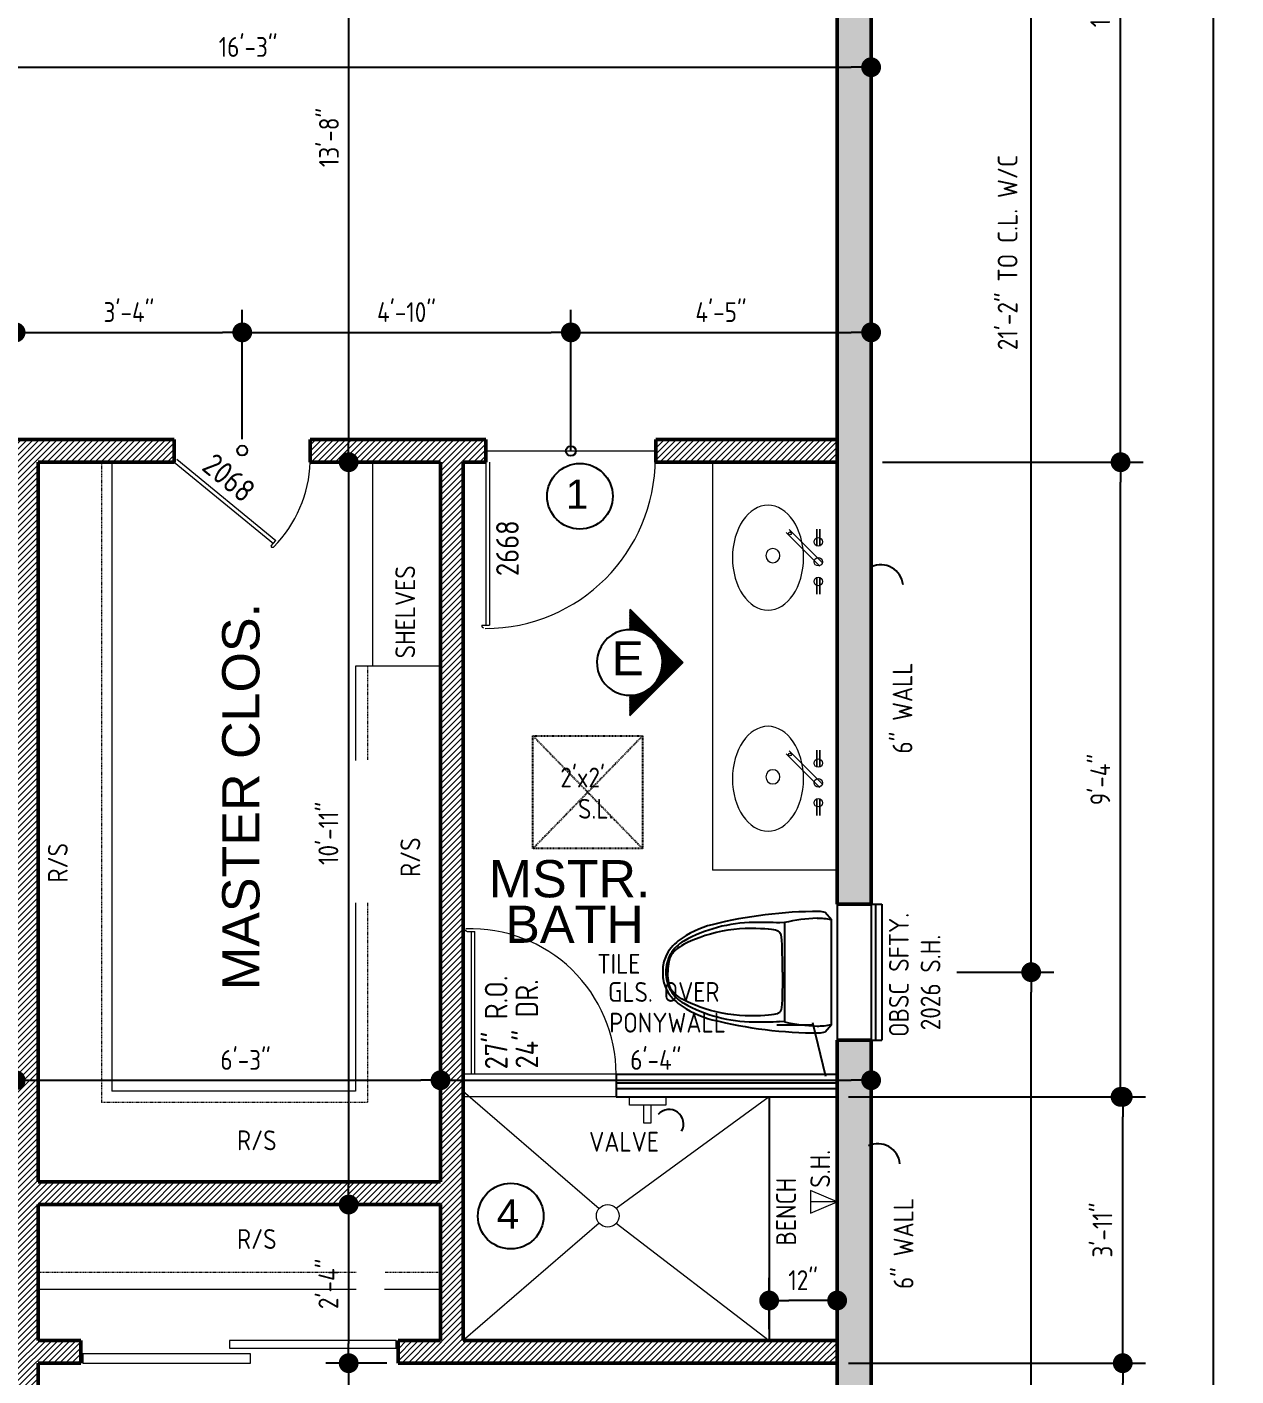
# Model space of a CAD drawing. Header units: inches. Extents: x 4 to 1638, y 6 to 1086.
# Drawn here: x 1256.6 to 1470, y 597.5 to 835.5 of the extents above; entities that cross this region are included whole.
import ezdxf

# ---------------------------------------------------------------- set-up
doc = ezdxf.new("R2010")
doc.units = ezdxf.units.IN
doc.header["$MEASUREMENT"] = 0
doc.linetypes.add('Dash 1_16_', pattern=[0.125, 0.0625, -0.0625])
doc.linetypes.add('HIDDEN2', pattern=[0.1875, 0.125, -0.0625])
for name, color, linetype, lineweight in [('CABS', 3, 'Continuous', 13), ('DIMS', 4, 'Continuous', 25), ('DOORS', 127, 'Continuous', 9), ('DOORTEXT', 253, 'Continuous', 20), ('FIXTURES', 2, 'Continuous', 15), ('HATCH', 139, 'Continuous', 0), ('L1', 251, 'Continuous', 0), ('ROOM LBLS', 253, 'Continuous', 30), ('WALLS', 7, 'Continuous', 50), ('WINDWS LBLS', 121, 'Continuous', 18)]:
    doc.layers.add(name, color=color, linetype=linetype, lineweight=lineweight)
for name, color, linetype in [('CABS-FLOORPLAN', 132, 'Continuous'), ('MISC', 3, 'Continuous'), ('TEXT', 7, 'Continuous'), ('WIN', 2, 'Continuous')]:
    doc.layers.add(name, color=color, linetype=linetype)
doc.styles.add('ARCH', font='ARCHITXT.SHX')
doc.styles.add('SWIS72', font='swissel.ttf', dxfattribs={"height": 4.5})
doc.styles.add('TEXT1', font='ARCHITXT.shx')
doc.dimstyles.new('ARCHITECTURAL', dxfattribs={"dimtxt": 3.5, "dimasz": 3.5, "dimexe": 4, "dimexo": 2, "dimgap": 1.5, "dimtad": 1, "dimdec": 1, "dimzin": 3, "dimdsep": 46, "dimlunit": 4, "dimtxsty": 'ARCH', "dimblk": 'DOT', "dimcen": 0.0625, "dimadec": 0, "dimazin": 0, "dimtfac": 1, "dimtdec": 1, "dimtix": 1, "dimtofl": 0, "dimtmove": 1, "dimatfit": 2, "dimldrblk": 'DOTSMALL', "dimfxl": 1, "dimtolj": 1, "dimtzin": 0, "dimarcsym": 0})
pattern_1 = [(45, (-49103.8698, 93453.425), (-0.530330086, 0.530330086), [])]

# ---------------------------------------------------------------- blocks, each defined once
blk = doc.blocks.new('TOILET1')
at = {"layer": 'CABS-FLOORPLAN', "color": 12}
for p, q in [((8.75, -10.25), (-8.75, -10.25)), ((-8.75, -10.25), (-8.71, -11.13)), ((8.75, -10.25), (8.71, -11.13))]:
    blk.add_line(p, q, dxfattribs=at)
blk.add_lwpolyline([(10.51, -3.11), (9.25, -2), (-9.25, -2), (-10.51, -3.11, 0.093331), (-10.71, -4.17, 0.061565), (-8.38, -23.04, 0.101081), (-5.53, -29.02, 0.125084), (-2.79, -31.24), (-1.9, -31.57), (-0.95, -31.74), (0, -31.77), (0.95, -31.74), (1.9, -31.57), (2.79, -31.24, 0.119506), (5.53, -29.02, 0.09972), (8.38, -23.04, 0.061521), (10.71, -4.17, 0.093352)], format="xyb", close=True, dxfattribs=at)
for points in [[(0, -10.65), (-2.05, -10.66), (-3.62, -10.68), (-4.8, -10.72), (-5.64, -10.77), (-6.21, -10.83), (-6.57, -10.89), (-6.79, -10.97), (-6.93, -11.05), (-6.93, -11.05), (-7.05, -11.14), (-7.15, -11.25), (-7.24, -11.4), (-7.32, -11.59), (-7.39, -11.84), (-7.46, -12.18), (-7.52, -12.6), (-7.58, -13.12), (-7.58, -13.12), (-7.63, -13.76), (-7.68, -14.51), (-7.71, -15.34), (-7.71, -16.24), (-7.7, -17.2), (-7.65, -18.21), (-7.55, -19.24), (-7.42, -20.28), (-7.42, -20.28), (-7.23, -21.31), (-7, -22.33), (-6.74, -23.33), (-6.45, -24.27), (-6.15, -25.17), (-5.83, -26), (-5.52, -26.75), (-5.22, -27.41), (-5.22, -27.41), (-4.94, -27.97), (-4.68, -28.44), (-4.44, -28.82), (-4.22, -29.13), (-4.02, -29.38), (-3.83, -29.58), (-3.67, -29.74), (-3.53, -29.87), (-3.53, -29.87), (-3.41, -29.98), (-3.3, -30.07), (-3.2, -30.14), (-3.1, -30.21), (-3.01, -30.27), (-2.91, -30.32), (-2.79, -30.38), (-2.66, -30.44), (-2.66, -30.44), (-2.51, -30.5), (-2.32, -30.57), (-2.09, -30.63), (-1.82, -30.7), (-1.48, -30.75), (-1.07, -30.81), (-0.58, -30.85), (0, -30.88)], [(0, -10.65), (2.05, -10.66), (3.62, -10.68), (4.8, -10.72), (5.64, -10.77), (6.21, -10.83), (6.57, -10.89), (6.79, -10.97), (6.93, -11.05), (6.93, -11.05), (7.05, -11.14), (7.15, -11.25), (7.24, -11.4), (7.32, -11.59), (7.39, -11.84), (7.46, -12.18), (7.52, -12.6), (7.58, -13.12), (7.58, -13.12), (7.63, -13.76), (7.68, -14.51), (7.71, -15.34), (7.71, -16.24), (7.7, -17.2), (7.65, -18.21), (7.55, -19.24), (7.42, -20.28), (7.42, -20.28), (7.23, -21.31), (7, -22.33), (6.74, -23.33), (6.45, -24.27), (6.15, -25.17), (5.83, -26), (5.52, -26.75), (5.22, -27.41), (5.22, -27.41), (4.94, -27.97), (4.68, -28.44), (4.44, -28.82), (4.22, -29.13), (4.02, -29.38), (3.83, -29.58), (3.67, -29.74), (3.53, -29.87), (3.53, -29.87), (3.41, -29.98), (3.3, -30.07), (3.2, -30.14), (3.1, -30.21), (3.01, -30.27), (2.91, -30.32), (2.79, -30.38), (2.66, -30.44), (2.66, -30.44), (2.51, -30.5), (2.32, -30.57), (2.09, -30.63), (1.82, -30.7), (1.48, -30.75), (1.07, -30.81), (0.58, -30.85), (0, -30.88)]]:
    blk.add_lwpolyline(points, dxfattribs=at)
for centre, radius, start, end in [((3.49, -4.54), 12.99, 168.7413, 180), ((-3.49, -4.54), 12.99, 0, 11.2587), ((19.71, -3.61), 29.23, 181.8205, 193.1357), ((-19.71, -3.61), 29.23, 346.8643, 358.1795), ((90.56, -14.61), 99.33, 177.9943, 180.6406), ((-90.56, -14.61), 99.33, 359.3594, 2.0057), ((17.19, -15.43), 25.96, 180.6406, 209.1162), ((-17.19, -15.43), 25.96, 330.8838, 359.3594), ((-0.15, -25.09), 6.11, 209.1162, 239.5441), ((0.15, -25.09), 6.11, 300.4559, 330.8838), ((0.04, -24.77), 6.48, 239.5441, 269.6202), ((-0.04, -24.77), 6.48, 270.3798, 300.4559)]:
    blk.add_arc(centre, radius, start, end, dxfattribs=at)
blk = doc.blocks.new('_Dot')
at = {"layer": 'DIMS', "color": 0, "lineweight": -2}
blk.add_line((-0.5, 0), (-1, 0), dxfattribs=at)
at = {"layer": 'DIMS', "color": 0, "const_width": 0.5}
blk.add_lwpolyline([(-0.25, 0, 1), (0.25, 0, 1)], format="xyb", close=True, dxfattribs=at)
blk = doc.blocks.new('*D148')
at = {"layer": 'Defpoints', "color": 0, "ltscale": 0.5, "transparency": 16777216}
for p in [(1329.57, 649.65), (1329.57, 644.02), (1254.57, 634.74)]:
    blk.add_point(p, dxfattribs=at)
at = {"layer": 'DIMS', "color": 0, "lineweight": -2, "ltscale": 0.5, "transparency": 16777216}
for p, q in [((1254.57, 636.74), (1254.57, 653.65)), ((1329.57, 646.02), (1329.57, 653.65)), ((1258.07, 649.65), (1326.07, 649.65))]:
    blk.add_line(p, q, dxfattribs=at)
at = {"layer": 'DIMS', "color": 0, "lineweight": -2, "ltscale": 0.5, "transparency": 16777216, "xscale": 3.5, "yscale": 3.5, "zscale": 3.5, "rotation": 180}
blk.add_blockref('_Dot', (1254.57, 649.65), dxfattribs=at)
at = {"layer": 'DIMS', "color": 0, "lineweight": -2, "ltscale": 0.5, "transparency": 16777216, "xscale": 3.5, "yscale": 3.5, "zscale": 3.5}
blk.add_blockref('_Dot', (1329.57, 649.65), dxfattribs=at)
at = {"layer": 'DIMS', "color": 0, "ltscale": 0.5, "transparency": 16777216, "insert": (1295.16, 653.24), "char_height": 3.5, "attachment_point": 5, "style": 'ARCH'}
blk.add_mtext('\\A1;6\'-3"', dxfattribs=at)
blk = doc.blocks.new('_DotSmall')
at = {"layer": 'DIMS', "color": 0, "const_width": 0.5}
blk.add_lwpolyline([(-0.0625, 0, 1), (0.0625, 0, 1)], format="xyb", close=True, dxfattribs=at)
blk = doc.blocks.new('*D149')
at = {"layer": 'Defpoints', "color": 0, "ltscale": 0.5, "transparency": 16777216}
for p in [(1405.57, 649.65), (1329.57, 644.02), (1405.57, 627.17)]:
    blk.add_point(p, dxfattribs=at)
at = {"layer": 'DIMS', "color": 0, "lineweight": -2, "ltscale": 0.5, "transparency": 16777216}
for p, q in [((1329.57, 646.02), (1329.57, 653.65)), ((1405.57, 629.17), (1405.57, 653.65)), ((1333.07, 649.65), (1402.07, 649.65))]:
    blk.add_line(p, q, dxfattribs=at)
at = {"layer": 'DIMS', "color": 0, "lineweight": -2, "ltscale": 0.5, "transparency": 16777216, "xscale": 3.5, "yscale": 3.5, "zscale": 3.5, "rotation": 180}
blk.add_blockref('_Dot', (1329.57, 649.65), dxfattribs=at)
at = {"layer": 'DIMS', "color": 0, "lineweight": -2, "ltscale": 0.5, "transparency": 16777216, "xscale": 3.5, "yscale": 3.5, "zscale": 3.5}
blk.add_blockref('_Dot', (1405.57, 649.65), dxfattribs=at)
at = {"layer": 'DIMS', "color": 0, "ltscale": 0.5, "transparency": 16777216, "insert": (1367.57, 653.24), "char_height": 3.5, "attachment_point": 5, "style": 'ARCH'}
blk.add_mtext('\\A1;6\'-4"', dxfattribs=at)
blk = doc.blocks.new('*D152')
at = {"layer": 'Defpoints', "color": 0, "ltscale": 0.5, "transparency": 16777216}
for p in [(1405.57, 781.63), (1405.57, 760.72), (1352.57, 758.69)]:
    blk.add_point(p, dxfattribs=at)
at = {"layer": 'DIMS', "color": 0, "lineweight": -2, "ltscale": 0.5, "transparency": 16777216}
for p, q in [((1352.57, 760.69), (1352.57, 785.63)), ((1405.57, 762.72), (1405.57, 785.63)), ((1356.07, 781.63), (1402.07, 781.63))]:
    blk.add_line(p, q, dxfattribs=at)
at = {"layer": 'DIMS', "color": 0, "lineweight": -2, "ltscale": 0.5, "transparency": 16777216, "xscale": 3.5, "yscale": 3.5, "zscale": 3.5, "rotation": 180}
blk.add_blockref('_Dot', (1352.57, 781.63), dxfattribs=at)
at = {"layer": 'DIMS', "color": 0, "lineweight": -2, "ltscale": 0.5, "transparency": 16777216, "xscale": 3.5, "yscale": 3.5, "zscale": 3.5}
blk.add_blockref('_Dot', (1405.57, 781.63), dxfattribs=at)
at = {"layer": 'DIMS', "color": 0, "ltscale": 0.5, "transparency": 16777216, "insert": (1379.07, 785.21), "char_height": 3.5, "attachment_point": 5, "style": 'ARCH'}
blk.add_mtext('\\A1;4\'-5"', dxfattribs=at)
blk = doc.blocks.new('*D233')
at = {"layer": 'Defpoints', "color": 0, "ltscale": 0.5, "transparency": 16777216}
for p in [(1399.57, 599.72), (1449.98, 599.72), (1401.57, 469.72)]:
    blk.add_point(p, dxfattribs=at)
at = {"layer": 'DIMS', "color": 0, "lineweight": -2, "ltscale": 0.5, "transparency": 16777216}
for p, q in [((1401.57, 599.72), (1453.98, 599.72)), ((1449.98, 473.22), (1449.98, 596.22)), ((1403.57, 469.72), (1453.98, 469.72))]:
    blk.add_line(p, q, dxfattribs=at)
at = {"layer": 'DIMS', "color": 0, "lineweight": -2, "ltscale": 0.5, "transparency": 16777216, "xscale": 3.5, "yscale": 3.5, "zscale": 3.5}
for p, rotation in [((1449.98, 599.72), 90), ((1449.98, 469.72), 270)]:
    blk.add_blockref('_Dot', p, dxfattribs=dict(at, rotation=rotation))
at = {"layer": 'DIMS', "color": 0, "ltscale": 0.5, "transparency": 16777216, "insert": (1446.39, 534.72), "char_height": 3.5, "attachment_point": 5, "rotation": 90, "style": 'ARCH'}
blk.add_mtext('\\A1;10\'-10"', dxfattribs=at)
blk = doc.blocks.new('*D179')
at = {"layer": 'Defpoints', "color": 0, "ltscale": 0.5, "transparency": 16777216}
for p in [(1418.71, 668.72), (1433.82, 668.72), (1417.44, 499.72)]:
    blk.add_point(p, dxfattribs=at)
at = {"layer": 'DIMS', "color": 0, "lineweight": -2, "ltscale": 0.5, "transparency": 16777216}
for p, q in [((1420.71, 668.72), (1437.82, 668.72)), ((1433.82, 503.22), (1433.82, 665.22)), ((1419.44, 499.72), (1437.82, 499.72))]:
    blk.add_line(p, q, dxfattribs=at)
at = {"layer": 'DIMS', "color": 0, "lineweight": -2, "ltscale": 0.5, "transparency": 16777216, "xscale": 3.5, "yscale": 3.5, "zscale": 3.5}
for p, rotation in [((1433.82, 668.72), 90), ((1433.82, 499.72), 270)]:
    blk.add_blockref('_Dot', p, dxfattribs=dict(at, rotation=rotation))
at = {"layer": 'DIMS', "color": 0, "ltscale": 0.5, "transparency": 16777216, "insert": (1430.24, 584.22), "char_height": 3.5, "attachment_point": 5, "rotation": 90, "style": 'ARCH'}
blk.add_mtext('\\A1;14\'-1"', dxfattribs=at)
blk = doc.blocks.new('*D180')
at = {"layer": 'Defpoints', "color": 0, "ltscale": 0.5, "transparency": 16777216}
for p in [(1405.57, 922.72), (1465.98, 922.72), (1407.57, 202.72)]:
    blk.add_point(p, dxfattribs=at)
at = {"layer": 'DIMS', "color": 0, "lineweight": -2, "ltscale": 0.5, "transparency": 16777216}
for p, q in [((1407.57, 922.72), (1469.98, 922.72)), ((1465.98, 206.22), (1465.98, 919.22)), ((1409.57, 202.72), (1469.98, 202.72))]:
    blk.add_line(p, q, dxfattribs=at)
at = {"layer": 'DIMS', "color": 0, "lineweight": -2, "ltscale": 0.5, "transparency": 16777216, "xscale": 3.5, "yscale": 3.5, "zscale": 3.5}
for p, rotation in [((1465.98, 922.72), 90), ((1465.98, 202.72), 270)]:
    blk.add_blockref('_Dot', p, dxfattribs=dict(at, rotation=rotation))
at = {"layer": 'DIMS', "color": 0, "ltscale": 0.5, "transparency": 16777216, "insert": (1462.39, 562.72), "char_height": 3.5, "attachment_point": 5, "rotation": 90, "style": 'ARCH'}
blk.add_mtext('\\A1;60\'-0"', dxfattribs=at)
blk = doc.blocks.new('*D185')
at = {"layer": 'Defpoints', "color": 0, "ltscale": 0.5, "transparency": 16777216}
for p in [(1294.57, 781.63), (1254.57, 762.72), (1294.57, 760.78)]:
    blk.add_point(p, dxfattribs=at)
at = {"layer": 'DIMS', "color": 0, "lineweight": -2, "ltscale": 0.5, "transparency": 16777216}
for p, q in [((1254.57, 764.72), (1254.57, 785.63)), ((1294.57, 762.78), (1294.57, 785.63)), ((1258.07, 781.63), (1291.07, 781.63))]:
    blk.add_line(p, q, dxfattribs=at)
at = {"layer": 'DIMS', "color": 0, "lineweight": -2, "ltscale": 0.5, "transparency": 16777216, "xscale": 3.5, "yscale": 3.5, "zscale": 3.5, "rotation": 180}
blk.add_blockref('_Dot', (1254.57, 781.63), dxfattribs=at)
at = {"layer": 'DIMS', "color": 0, "lineweight": -2, "ltscale": 0.5, "transparency": 16777216, "xscale": 3.5, "yscale": 3.5, "zscale": 3.5}
blk.add_blockref('_Dot', (1294.57, 781.63), dxfattribs=at)
at = {"layer": 'DIMS', "color": 0, "ltscale": 0.5, "transparency": 16777216, "insert": (1274.57, 785.21), "char_height": 3.5, "attachment_point": 5, "style": 'ARCH'}
blk.add_mtext('\\A1;3\'-4"', dxfattribs=at)
blk = doc.blocks.new('*D186')
at = {"layer": 'Defpoints', "color": 0, "ltscale": 0.5, "transparency": 16777216}
for p in [(1352.57, 781.63), (1294.57, 760.78), (1352.57, 760.72)]:
    blk.add_point(p, dxfattribs=at)
at = {"layer": 'DIMS', "color": 0, "lineweight": -2, "ltscale": 0.5, "transparency": 16777216}
for p, q in [((1294.57, 762.78), (1294.57, 785.63)), ((1352.57, 762.72), (1352.57, 785.63)), ((1298.07, 781.63), (1349.07, 781.63))]:
    blk.add_line(p, q, dxfattribs=at)
at = {"layer": 'DIMS', "color": 0, "lineweight": -2, "ltscale": 0.5, "transparency": 16777216, "xscale": 3.5, "yscale": 3.5, "zscale": 3.5, "rotation": 180}
blk.add_blockref('_Dot', (1294.57, 781.63), dxfattribs=at)
at = {"layer": 'DIMS', "color": 0, "lineweight": -2, "ltscale": 0.5, "transparency": 16777216, "xscale": 3.5, "yscale": 3.5, "zscale": 3.5}
blk.add_blockref('_Dot', (1352.57, 781.63), dxfattribs=at)
at = {"layer": 'DIMS', "color": 0, "ltscale": 0.5, "transparency": 16777216, "insert": (1323.57, 785.21), "char_height": 3.5, "attachment_point": 5, "style": 'ARCH'}
blk.add_mtext('\\A1;4\'-10"', dxfattribs=at)
blk = doc.blocks.new('*D205')
at = {"layer": 'Defpoints', "color": 0, "ltscale": 0.5, "transparency": 16777216}
for p in [(1303.37, 922.72), (1308.07, 758.72), (1313.35, 758.72)]:
    blk.add_point(p, dxfattribs=at)
at = {"layer": 'DIMS', "color": 0, "lineweight": -2, "ltscale": 0.5, "transparency": 16777216}
for p, q in [((1305.37, 922.72), (1317.35, 922.72)), ((1313.35, 919.22), (1313.35, 762.22)), ((1310.07, 758.72), (1317.35, 758.72))]:
    blk.add_line(p, q, dxfattribs=at)
at = {"layer": 'DIMS', "color": 0, "lineweight": -2, "ltscale": 0.5, "transparency": 16777216, "xscale": 3.5, "yscale": 3.5, "zscale": 3.5}
for p, rotation in [((1313.35, 922.72), 90), ((1313.35, 758.72), 270)]:
    blk.add_blockref('_Dot', p, dxfattribs=dict(at, rotation=rotation))
at = {"layer": 'DIMS', "color": 0, "ltscale": 0.5, "transparency": 16777216, "insert": (1309.87, 816.02), "char_height": 3.5, "attachment_point": 5, "rotation": 90, "style": 'ARCH'}
blk.add_mtext('\\A1;13\'-8"', dxfattribs=at)
blk = doc.blocks.new('*D206')
at = {"layer": 'Defpoints', "color": 0, "ltscale": 0.5, "transparency": 16777216}
for p in [(1308.07, 758.72), (1313.35, 627.72), (1317.37, 627.72)]:
    blk.add_point(p, dxfattribs=at)
at = {"layer": 'DIMS', "color": 0, "lineweight": -2, "ltscale": 0.5, "transparency": 16777216}
for p, q in [((1310.07, 758.72), (1317.35, 758.72)), ((1313.35, 755.22), (1313.35, 631.22)), ((1315.37, 627.72), (1309.35, 627.72))]:
    blk.add_line(p, q, dxfattribs=at)
at = {"layer": 'DIMS', "color": 0, "lineweight": -2, "ltscale": 0.5, "transparency": 16777216, "xscale": 3.5, "yscale": 3.5, "zscale": 3.5}
for p, rotation in [((1313.35, 758.72), 90), ((1313.35, 627.72), 270)]:
    blk.add_blockref('_Dot', p, dxfattribs=dict(at, rotation=rotation))
at = {"layer": 'DIMS', "color": 0, "ltscale": 0.5, "transparency": 16777216, "insert": (1309.77, 693.22), "char_height": 3.5, "attachment_point": 5, "rotation": 90, "style": 'ARCH'}
blk.add_mtext('\\A1;10\'-11"', dxfattribs=at)
blk = doc.blocks.new('*D207')
at = {"layer": 'Defpoints', "color": 0, "ltscale": 0.5, "transparency": 16777216}
for p in [(1317.37, 627.72), (1313.35, 599.72), (1322.07, 599.72)]:
    blk.add_point(p, dxfattribs=at)
at = {"layer": 'DIMS', "color": 0, "lineweight": -2, "ltscale": 0.5, "transparency": 16777216}
for p, q in [((1315.37, 627.72), (1309.35, 627.72)), ((1313.35, 624.22), (1313.35, 603.22)), ((1320.07, 599.72), (1309.35, 599.72))]:
    blk.add_line(p, q, dxfattribs=at)
at = {"layer": 'DIMS', "color": 0, "lineweight": -2, "ltscale": 0.5, "transparency": 16777216, "xscale": 3.5, "yscale": 3.5, "zscale": 3.5}
for p, rotation in [((1313.35, 627.72), 90), ((1313.35, 599.72), 270)]:
    blk.add_blockref('_Dot', p, dxfattribs=dict(at, rotation=rotation))
at = {"layer": 'DIMS', "color": 0, "ltscale": 0.5, "transparency": 16777216, "insert": (1309.77, 613.72), "char_height": 3.5, "attachment_point": 5, "rotation": 90, "style": 'ARCH'}
blk.add_mtext('\\A1;2\'-4"', dxfattribs=at)
blk = doc.blocks.new('*D208')
at = {"layer": 'Defpoints', "color": 0, "ltscale": 0.5, "transparency": 16777216}
for p in [(1322.07, 599.72), (1313.35, 469.72), (1313.36, 469.72)]:
    blk.add_point(p, dxfattribs=at)
at = {"layer": 'DIMS', "color": 0, "lineweight": -2, "ltscale": 0.5, "transparency": 16777216}
for p, q in [((1320.07, 599.72), (1309.35, 599.72)), ((1313.35, 596.22), (1313.35, 473.22)), ((1311.36, 469.72), (1309.35, 469.72))]:
    blk.add_line(p, q, dxfattribs=at)
at = {"layer": 'DIMS', "color": 0, "lineweight": -2, "ltscale": 0.5, "transparency": 16777216, "xscale": 3.5, "yscale": 3.5, "zscale": 3.5}
for p, rotation in [((1313.35, 599.72), 90), ((1313.35, 469.72), 270)]:
    blk.add_blockref('_Dot', p, dxfattribs=dict(at, rotation=rotation))
at = {"layer": 'DIMS', "color": 0, "ltscale": 0.5, "transparency": 16777216, "insert": (1310.97, 517.94), "char_height": 3.5, "attachment_point": 5, "rotation": 90, "style": 'ARCH'}
blk.add_mtext('\\A1;10\'-10"', dxfattribs=at)
blk = doc.blocks.new('*D191')
at = {"layer": 'Defpoints', "color": 0, "ltscale": 0.5, "transparency": 16777216}
for p in [(1405.57, 828.42), (1210.57, 821.01), (1405.57, 815.84)]:
    blk.add_point(p, dxfattribs=at)
at = {"layer": 'DIMS', "color": 0, "lineweight": -2, "ltscale": 0.5, "transparency": 16777216}
for p, q in [((1210.57, 823.01), (1210.57, 832.42)), ((1405.57, 817.84), (1405.57, 832.42)), ((1214.07, 828.42), (1402.07, 828.42))]:
    blk.add_line(p, q, dxfattribs=at)
at = {"layer": 'DIMS', "color": 0, "lineweight": -2, "ltscale": 0.5, "transparency": 16777216, "xscale": 3.5, "yscale": 3.5, "zscale": 3.5, "rotation": 180}
blk.add_blockref('_Dot', (1210.57, 828.42), dxfattribs=at)
at = {"layer": 'DIMS', "color": 0, "lineweight": -2, "ltscale": 0.5, "transparency": 16777216, "xscale": 3.5, "yscale": 3.5, "zscale": 3.5}
blk.add_blockref('_Dot', (1405.57, 828.42), dxfattribs=at)
at = {"layer": 'DIMS', "color": 0, "ltscale": 0.5, "transparency": 16777216, "insert": (1295.61, 832), "char_height": 3.5, "attachment_point": 5, "style": 'ARCH'}
blk.add_mtext('\\A1;16\'-3"', dxfattribs=at)
blk = doc.blocks.new('*D214')
at = {"layer": 'Defpoints', "color": 0, "ltscale": 0.5, "transparency": 16777216}
for p in [(1399.57, 646.72, 0.03), (1449.98, 646.72), (1405.57, 599.72, 0.03)]:
    blk.add_point(p, dxfattribs=at)
at = {"layer": 'DIMS', "color": 0, "lineweight": -2, "ltscale": 0.5, "transparency": 16777216}
for p, q in [((1401.57, 646.72), (1453.98, 646.72)), ((1449.98, 603.22), (1449.98, 643.22)), ((1407.57, 599.72), (1453.98, 599.72))]:
    blk.add_line(p, q, dxfattribs=at)
at = {"layer": 'DIMS', "color": 0, "lineweight": -2, "ltscale": 0.5, "transparency": 16777216, "xscale": 3.5, "yscale": 3.5, "zscale": 3.5}
for p, rotation in [((1449.98, 646.72), 90), ((1449.98, 599.72), 270)]:
    blk.add_blockref('_Dot', p, dxfattribs=dict(at, rotation=rotation))
at = {"layer": 'DIMS', "color": 0, "ltscale": 0.5, "transparency": 16777216, "insert": (1446.39, 623.22), "char_height": 3.5, "attachment_point": 5, "rotation": 90, "style": 'ARCH'}
blk.add_mtext('\\A1;3\'-11"', dxfattribs=at)
blk = doc.blocks.new('*D216')
at = {"layer": 'Defpoints', "color": 0, "ltscale": 0.5, "transparency": 16777216}
for p in [(1387.57, 610.78), (1387.57, 603.72, 0.03), (1399.57, 603.72, 0.03)]:
    blk.add_point(p, dxfattribs=at)
at = {"layer": 'DIMS', "color": 0, "lineweight": -2, "ltscale": 0.5, "transparency": 16777216}
for p, q in [((1387.57, 605.72), (1387.57, 614.78)), ((1399.57, 605.72), (1399.57, 614.78)), ((1396.07, 610.78), (1391.07, 610.78))]:
    blk.add_line(p, q, dxfattribs=at)
at = {"layer": 'DIMS', "color": 0, "lineweight": -2, "ltscale": 0.5, "transparency": 16777216, "xscale": 3.5, "yscale": 3.5, "zscale": 3.5, "rotation": 180}
blk.add_blockref('_Dot', (1387.57, 610.78), dxfattribs=at)
at = {"layer": 'DIMS', "color": 0, "lineweight": -2, "ltscale": 0.5, "transparency": 16777216, "xscale": 3.5, "yscale": 3.5, "zscale": 3.5}
blk.add_blockref('_Dot', (1399.57, 610.78), dxfattribs=at)
at = {"layer": 'DIMS', "color": 0, "ltscale": 0.5, "transparency": 16777216, "insert": (1393.57, 614.37), "char_height": 3.5, "attachment_point": 5, "style": 'ARCH'}
blk.add_mtext('\\A1;12"', dxfattribs=at)
blk = doc.blocks.new('*D217')
at = {"layer": 'Defpoints', "color": 0, "ltscale": 0.5, "transparency": 16777216}
for p in [(1405.57, 758.72, 0.03), (1449.6, 758.72), (1405.57, 646.72)]:
    blk.add_point(p, dxfattribs=at)
at = {"layer": 'DIMS', "color": 0, "lineweight": -2, "ltscale": 0.5, "transparency": 16777216}
for p, q in [((1407.57, 758.72), (1453.6, 758.72)), ((1449.6, 650.22), (1449.6, 755.22)), ((1407.57, 646.72), (1453.6, 646.72))]:
    blk.add_line(p, q, dxfattribs=at)
at = {"layer": 'DIMS', "color": 0, "lineweight": -2, "ltscale": 0.5, "transparency": 16777216, "xscale": 3.5, "yscale": 3.5, "zscale": 3.5}
for p, rotation in [((1449.6, 758.72), 90), ((1449.6, 646.72), 270)]:
    blk.add_blockref('_Dot', p, dxfattribs=dict(at, rotation=rotation))
at = {"layer": 'DIMS', "color": 0, "ltscale": 0.5, "transparency": 16777216, "insert": (1446.02, 702.72), "char_height": 3.5, "attachment_point": 5, "rotation": 90, "style": 'ARCH'}
blk.add_mtext('\\A1;9\'-4"', dxfattribs=at)
blk = doc.blocks.new('*D219')
at = {"layer": 'Defpoints', "color": 0, "transparency": 16777216}
for p in [(1405.57, 922.72, 0.03), (1433.82, 922.72), (1419.33, 668.72, 0.03)]:
    blk.add_point(p, dxfattribs=at)
at = {"layer": 'DIMS', "color": 0, "lineweight": -2, "transparency": 16777216}
for p, q in [((1407.57, 922.72), (1437.82, 922.72)), ((1433.82, 672.22), (1433.82, 919.22)), ((1421.33, 668.72), (1437.82, 668.72))]:
    blk.add_line(p, q, dxfattribs=at)
at = {"layer": 'DIMS', "color": 0, "lineweight": -2, "transparency": 16777216, "xscale": 3.5, "yscale": 3.5, "zscale": 3.5}
for p, rotation in [((1433.82, 922.72), 90), ((1433.82, 668.72), 270)]:
    blk.add_blockref('_Dot', p, dxfattribs=dict(at, rotation=rotation))
at = {"layer": 'DIMS', "color": 0, "transparency": 16777216, "insert": (1429.66, 795.72), "char_height": 3.5, "attachment_point": 5, "rotation": 90, "style": 'ARCH'}
blk.add_mtext('\\A1;21\'-2" TO C.L. W/C', dxfattribs=at)
blk = doc.blocks.new('*D220')
at = {"layer": 'Defpoints', "color": 0, "ltscale": 0.5, "transparency": 16777216}
for p in [(1407.57, 922.72), (1449.6, 922.72), (1405.57, 758.72, 0.03)]:
    blk.add_point(p, dxfattribs=at)
at = {"layer": 'DIMS', "color": 0, "lineweight": -2, "ltscale": 0.5, "transparency": 16777216}
for p, q in [((1409.57, 922.72), (1453.6, 922.72)), ((1449.6, 762.22), (1449.6, 919.22)), ((1407.57, 758.72), (1453.6, 758.72))]:
    blk.add_line(p, q, dxfattribs=at)
at = {"layer": 'DIMS', "color": 0, "lineweight": -2, "ltscale": 0.5, "transparency": 16777216, "xscale": 3.5, "yscale": 3.5, "zscale": 3.5}
for p, rotation in [((1449.6, 922.72), 90), ((1449.6, 758.72), 270)]:
    blk.add_blockref('_Dot', p, dxfattribs=dict(at, rotation=rotation))
at = {"layer": 'DIMS', "color": 0, "ltscale": 0.5, "transparency": 16777216, "insert": (1446.02, 840.72), "char_height": 3.5, "attachment_point": 5, "rotation": 90, "style": 'ARCH'}
blk.add_mtext('\\A1;13\'-8"', dxfattribs=at)

msp = doc.modelspace()

# ---------------------------------------------------------------- hatches: boundary and pattern name
at = {"layer": 'HATCH'}
h = msp.add_hatch(color=9, dxfattribs=at)
h.dxf.hatch_style = 1
h.set_gradient(color1=(199, 200, 202), color2=(147, 149, 152), name='INVCYLINDER')
h.paths.add_polyline_path([(1399.57, 916.72), (1399.57, 680.72), (1405.57, 680.72), (1405.57, 922.72), (1393.57, 922.72), (1393.57, 916.72)])
h.paths.add_polyline_path([(1357.57, 916.72), (1357.57, 922.72), (1256.57, 922.72), (1256.57, 916.72)])
h.paths.add_polyline_path([(1214.57, 916.72), (1220.57, 916.72), (1220.57, 922.72), (1208.57, 922.72), (1208.57, 897.72), (1180.62, 897.72), (1180.62, 891.72), (1210.57, 891.72), (1214.57, 891.72)])
at = {"layer": 'HATCH', "ltscale": 0.5}
h = msp.add_hatch(dxfattribs=at)
h.set_pattern_fill('ANSI31', color=256, scale=6, style=0)
h.set_pattern_definition(pattern_1)
h.paths.add_polyline_path([(1258.57, 758.72), (1282.57, 758.72), (1282.57, 762.72), (1254.57, 762.72), (1254.57, 732.72), (1249.57, 732.72), (1249.57, 728.72), (1254.57, 728.72), (1254.57, 617.72), (1187.66, 617.72), (1187.66, 613.72), (1190.57, 613.72), (1190.57, 585.72), (1160.57, 585.72), (1160.57, 613.72), (1163.66, 613.72), (1163.66, 617.72), (1156.57, 617.72), (1156.57, 521.72), (1160.57, 521.72), (1160.57, 581.72), (1194.57, 581.72), (1194.57, 613.72), (1254.57, 613.72), (1254.57, 581.72), (1254.57, 521.72), (1254.57, 515.72), (1254.57, 511.89), (1258.57, 511.89), (1258.57, 599.72), (1266.07, 599.72), (1266.07, 603.72), (1258.57, 603.72), (1258.57, 627.72), (1329.57, 627.72), (1329.57, 603.72), (1322.07, 603.72), (1322.07, 599.72), (1399.57, 599.72), (1399.57, 603.72), (1333.57, 603.72), (1333.57, 702.79), (1333.57, 758.72), (1337.57, 758.72), (1337.57, 762.72), (1306.57, 762.72), (1306.57, 758.72), (1329.57, 758.72), (1329.57, 694.22), (1329.57, 631.72), (1258.57, 631.72)])
h = msp.add_hatch(dxfattribs=at)
h.set_pattern_fill('ANSI31', color=256, scale=6, style=0)
h.set_pattern_definition(pattern_1)
h.paths.add_polyline_path([(1399.57, 758.72), (1399.57, 762.72), (1367.57, 762.72), (1367.57, 758.72)])
at = {"layer": 'HATCH'}
h = msp.add_hatch(color=9, dxfattribs=at)
h.dxf.hatch_style = 1
h.set_gradient(color1=(199, 200, 202), color2=(147, 149, 152), name='INVCYLINDER')
h.paths.add_polyline_path([(1405.57, 656.72), (1399.57, 656.72), (1399.57, 517.72), (1405.57, 517.72)])
at = {"layer": 'TEXT'}
h = msp.add_hatch(dxfattribs=at)
h.set_pattern_fill('ANSI31', color=256, scale=0.771685, angle=270, style=0)
h.set_pattern_definition([(225, (-7232.76553, 34601.80791), (-0.06820794816, 0.06820794816), [])])
h.paths.add_polyline_path([(1372.35, 723.38), (1362.96, 732.76), (1362.96, 729.17, -0.781311), (1365.68, 718.27, -0.122769), (1362.96, 717.59), (1362.96, 714)])

# ---------------------------------------------------------------- linework, layer by layer
at = {"layer": 'CABS', "color": 4, "linetype": 'HIDDEN2'}
for p, q in [((1269.7, 758.72, 0.03), (1269.7, 645.72, 0.03)), ((1316.67, 722.72, 0.03), (1316.67, 706.1, 0.03)), ((1316.67, 680.98, 0.03), (1316.67, 645.72, 0.03)), ((1316.67, 645.72, 0.03), (1269.7, 645.72, 0.03)), ((1314.68, 615.72, 0.03), (1258.57, 615.72, 0.03)), ((1329.57, 615.72, 0.03), (1319.7, 615.72, 0.03))]:
    msp.add_line(p, q, dxfattribs=at)
at = {"layer": 'CABS', "color": 4}
for p, q in [((1271.57, 758.72, 0.03), (1271.57, 647.72, 0.03)), ((1317.57, 758.72, 0.03), (1317.57, 722.72, 0.03)), ((1377.57, 758.72, 0.03), (1377.57, 686.72, 0.03)), ((1314.57, 722.72, 0.03), (1314.57, 706.1, 0.03)), ((1329.57, 722.72, 0.03), (1314.57, 722.72, 0.03)), ((1399.57, 686.72, 0.03), (1377.57, 686.72, 0.03)), ((1314.57, 680.98, 0.03), (1314.57, 647.72, 0.03)), ((1314.57, 647.72, 0.03), (1271.57, 647.72, 0.03)), ((1314.68, 612.72, 0.03), (1258.57, 612.72, 0.03)), ((1329.57, 612.72, 0.03), (1319.7, 612.72, 0.03))]:
    msp.add_line(p, q, dxfattribs=at)
at = {"layer": 'DIMS', "ltscale": 0.5}
for centre in [(1294.57, 760.78, 0.03), (1352.57, 760.69, 0.03)]:
    msp.add_circle(centre, 0.874, dxfattribs=at)
at = {"layer": 'DOORS'}
for p, q in [((1282.57, 758.72, 0.03), (1300.07, 744.4, 0.03)), ((1283, 759.24, 0.03), (1300.5, 744.92, 0.03)), ((1337.57, 758.72, 0.03), (1337.57, 729.94, 0.03)), ((1338.24, 758.72, 0.03), (1338.24, 729.94, 0.03)), ((1299.69, 743.94, 0.03), (1300.5, 744.93, 0.03)), ((1300.83, 744.65, 0.03), (1300.84, 744.65, 0.03)), ((1336.96, 729.94, 0.03), (1338.24, 729.94, 0.03)), ((1338.24, 729.51, 0.03), (1338.24, 729.5, 0.03)), ((1334.27, 675.91, 0.03), (1335.63, 675.91, 0.03)), ((1334.95, 675.91, 0.03), (1334.95, 650.72, 0.03)), ((1335.63, 650.72, 0.03), (1335.63, 675.91, 0.03))]:
    msp.add_line(p, q, dxfattribs=at)
at = {"layer": 'DOORS', "elevation": 0.03}
for points in [[(1321.76, 603.72), (1292.34, 603.72), (1292.34, 602.37), (1321.76, 602.37)], [(1266.43, 599.72), (1296.03, 599.72), (1296.03, 601.36), (1266.43, 601.36)]]:
    msp.add_lwpolyline(points, close=True, dxfattribs=at)
at = {"layer": 'DOORS'}
for centre, radius, start, end in [((1284.18, 759.53, 0.03), 22.41, 315.4596, 357.9353), ((1337.47, 759.38, 0.03), 30, 270, 0), ((1299.8, 743.86, 0.03), 0.133, 140.522, 239.4162), ((1299.9, 744.03, 0.03), 0.333, 239.4162, 319.5298), ((1336.96, 729.81, 0.03), 0.134, 90, 188.8942), ((1337.16, 729.84, 0.03), 0.336, 188.8942, 269.0078), ((1334.28, 676.26, 0.03), 0.356, 188.8942, 269.0078), ((1334.92, 650.72, 0.03), 25.65, 0, 92.0382)]:
    msp.add_arc(centre, radius, start, end, dxfattribs=at)
at = {"layer": 'FIXTURES', "extrusion": (-0.707107, -0.707107, -2e-16)}
for p, q in [((1396.34, 741.6, 3.05), (1391.12, 746.82, 3.05)), ((1391.12, 746.82, 2.3), (1395.98, 741.96, 2.3)), ((1391.12, 746.82, 3.05), (1391.12, 746.82, 2.3)), ((1395.98, 741.96, 2.3), (1395.98, 741.96, 1.55)), ((1395.98, 741.96, 1.55), (1397.04, 740.9, 1.55)), ((1397.04, 740.9, 1.55), (1396.34, 741.6, 3.05)), ((1396.34, 702.57, 3.05), (1391.12, 707.79, 3.05)), ((1391.12, 707.79, 2.3), (1395.98, 702.93, 2.3)), ((1391.12, 707.79, 3.05), (1391.12, 707.79, 2.3)), ((1395.98, 702.93, 2.3), (1395.98, 702.93, 1.55)), ((1395.98, 702.93, 1.55), (1397.04, 701.87, 1.55)), ((1397.04, 701.87, 1.55), (1396.34, 702.57, 3.05))]:
    msp.add_line(p, q, dxfattribs=at)
at = {"layer": 'FIXTURES', "extrusion": (-1, -2e-16, -2e-16)}
for p, q in [((1396.5, 743.91, 2.05), (1396.5, 746.91, 2.05)), ((1396.5, 746.91, 1.55), (1396.5, 743.91, 1.55)), ((1396.5, 746.91, 2.05), (1396.5, 746.91, 1.55)), ((1396.5, 743.91, 1.55), (1396.5, 743.91, 2.05)), ((1396.5, 704.88, 2.05), (1396.5, 707.88, 2.05)), ((1396.5, 707.88, 1.55), (1396.5, 704.88, 1.55)), ((1396.5, 707.88, 2.05), (1396.5, 707.88, 1.55)), ((1396.5, 704.88, 1.55), (1396.5, 704.88, 2.05))]:
    msp.add_line(p, q, dxfattribs=at)
at = {"layer": 'FIXTURES', "extrusion": (1, 4e-16, -2e-16)}
for p, q in [((1396, 738.41, 1.55), (1396, 738.41, 2.05)), ((1396, 735.41, 1.55), (1396, 738.41, 1.55)), ((1396, 738.41, 2.05), (1396, 735.41, 2.05)), ((1396, 735.41, 2.05), (1396, 735.41, 1.55)), ((1396, 699.38, 1.55), (1396, 699.38, 2.05)), ((1396, 696.38, 1.55), (1396, 699.38, 1.55)), ((1396, 699.38, 2.05), (1396, 696.38, 2.05)), ((1396, 696.38, 2.05), (1396, 696.38, 1.55))]:
    msp.add_line(p, q, dxfattribs=at)
at = {"layer": 'FIXTURES', "ltscale": 0.5, "elevation": 0.03}
for points in [[(1369.33, 646.72), (1369.33, 645.28), (1362.94, 645.28), (1362.94, 646.72)], [(1365.39, 645.28), (1365.39, 642.15), (1366.77, 642.15), (1366.77, 645.28)], [(1399.57, 628.19), (1394.86, 630.19), (1394.86, 626.19), (1399.57, 628.19)], [(1399.57, 628.19), (1394.86, 628.19)]]:
    msp.add_lwpolyline(points, dxfattribs=at)
at = {"layer": 'FIXTURES'}
for centre, radius in [((1391.25, 746.16, 1.8), 0.25), ((1396.25, 744.66, 0.55), 0.75), ((1396.25, 741.16, 0.55), 0.75), ((1396.25, 737.66, 0.55), 0.75), ((1391.25, 707.13, 1.8), 0.25), ((1396.25, 705.63, 0.55), 0.75), ((1396.25, 702.13, 0.55), 0.75), ((1396.25, 698.63, 0.55), 0.75)]:
    msp.add_circle(centre, radius, dxfattribs=at)
for centre, start, end in [((1388.23, 742.23, -7.95), 90, 270), ((1388.23, 742.23, -7.95), 270, 90), ((1388.23, 703.2, -7.95), 90, 270), ((1388.23, 703.2, -7.95), 270, 90)]:
    msp.add_arc(centre, 1.25, start, end, dxfattribs=at)
at = {"layer": 'FIXTURES', "extrusion": (0, 0, -1)}
for centre in [(1387.37, 741.87, 0.05), (1387.37, 702.85, 0.05)]:
    msp.add_ellipse(centre, major_axis=(0, 9.26), ratio=0.677743, dxfattribs=at)
at = {"layer": 'FIXTURES'}
for points in [[(1390.59, 746.29, 3.05), (1390.59, 746.29, 2.3), (1396.16, 740.72, 2.3), (1395.81, 741.07, 3.05)], [(1391.12, 746.82, 3.05), (1391.12, 746.82, 2.3), (1396.69, 741.25, 2.3), (1396.34, 741.6, 3.05)], [(1396, 746.91, 1.55), (1396, 743.91, 1.55), (1396, 743.91, 2.05), (1396, 746.91, 2.05)], [(1396.5, 746.91, 1.55), (1396.5, 743.91, 1.55), (1396.5, 743.91, 2.05), (1396.5, 746.91, 2.05)], [(1396.51, 740.37, 1.55), (1395.45, 741.43, 1.55), (1395.45, 741.43, 2.3), (1396.16, 740.72, 2.3)], [(1397.04, 740.9, 1.55), (1395.98, 741.96, 1.55), (1395.98, 741.96, 2.3), (1396.69, 741.25, 2.3)], [(1396, 735.41, 1.55), (1396, 738.41, 1.55), (1396, 738.41, 2.05), (1396, 735.41, 2.05)], [(1396.5, 735.41, 1.55), (1396.5, 738.41, 1.55), (1396.5, 738.41, 2.05), (1396.5, 735.41, 2.05)], [(1390.59, 707.26, 3.05), (1390.59, 707.26, 2.3), (1396.16, 701.69, 2.3), (1395.81, 702.04, 3.05)], [(1391.12, 707.79, 3.05), (1391.12, 707.79, 2.3), (1396.69, 702.22, 2.3), (1396.34, 702.57, 3.05)], [(1396, 707.88, 1.55), (1396, 704.88, 1.55), (1396, 704.88, 2.05), (1396, 707.88, 2.05)], [(1396.5, 707.88, 1.55), (1396.5, 704.88, 1.55), (1396.5, 704.88, 2.05), (1396.5, 707.88, 2.05)], [(1396.51, 701.34, 1.55), (1395.45, 702.4, 1.55), (1395.45, 702.4, 2.3), (1396.16, 701.69, 2.3)], [(1397.04, 701.87, 1.55), (1395.98, 702.93, 1.55), (1395.98, 702.93, 2.3), (1396.69, 702.22, 2.3)], [(1396, 696.38, 1.55), (1396, 699.38, 1.55), (1396, 699.38, 2.05), (1396, 696.38, 2.05)], [(1396.5, 696.38, 1.55), (1396.5, 699.38, 1.55), (1396.5, 699.38, 2.05), (1396.5, 696.38, 2.05)]]:
    msp.add_3dface(points, dxfattribs=at)
at = {"layer": 'HATCH', "color": 133, "ltscale": 0.5}
msp.add_line((1399.57, 603.72, 0.03), (1399.57, 599.72, 0.03), dxfattribs=at)
at = {"layer": 'L1', "ltscale": 0.5}
for p, q in [((1337.57, 760.72, 0.03), (1367.57, 760.72, 0.03)), ((1360.57, 650.72, 0.03), (1333.57, 650.72, 0.03)), ((1333.57, 647.72, 0.03), (1357.56, 627.03, 0.03)), ((1360.57, 646.72, 0.03), (1333.57, 646.72, 0.03)), ((1387.57, 646.72, 0.03), (1360.59, 627.03, 0.03)), ((1357.56, 624.42, 0.03), (1333.57, 603.72, 0.03)), ((1360.59, 624.42, 0.03), (1387.57, 603.72, 0.03))]:
    msp.add_line(p, q, dxfattribs=at)
msp.add_circle((1359.07, 625.72, 0.03), 2, dxfattribs=at)
at = {"layer": 'MISC', "linetype": 'Dash 1_16_', "ltscale": 0.5}
for p, q in [((1345.87, 710.43, 0.03), (1365.23, 690.53, 0.03)), ((1365.23, 710.43, 0.03), (1345.87, 690.53, 0.03))]:
    msp.add_line(p, q, dxfattribs=at)
at = {"layer": 'MISC'}
for p, q in [((1360.57, 650.72, 0.03), (1360.57, 646.72, 0.03)), ((1360.57, 650.72, 0.03), (1399.57, 650.72, 0.03)), ((1360.57, 646.72, 0.03), (1399.57, 646.72, 0.03))]:
    msp.add_line(p, q, dxfattribs=at)
at = {"layer": 'MISC', "ltscale": 0.5}
for p, q in [((1360.57, 649.22, 0.03), (1399.57, 649.22, 0.03)), ((1360.57, 648.22, 0.03), (1399.57, 648.22, 0.03)), ((1387.57, 646.72, 0.03), (1387.57, 603.72, 0.03))]:
    msp.add_line(p, q, dxfattribs=at)
at = {"layer": 'MISC', "linetype": 'Dash 1_16_', "ltscale": 0.5, "elevation": 0.03}
msp.add_lwpolyline([(1345.87, 710.43), (1365.23, 710.43), (1365.23, 690.53), (1345.87, 690.53)], close=True, dxfattribs=at)
at = {"layer": 'TEXT'}
for p, q in [((1362.96, 732.76, 0.03), (1372.35, 723.38, 0.03)), ((1362.96, 714, 0.03), (1372.35, 723.38, 0.03)), ((1397.59, 650.32), (1395.27, 659.81)), ((1395.38, 659.35), (1388.94, 659.35))]:
    msp.add_line(p, q, dxfattribs=at)
for centre in [(1354.17, 752.71), (1341.96, 625.67)]:
    msp.add_circle(centre, 5.79, dxfattribs=at)
for centre, radius, start, end in [((1407.28, 736.68, 0.08), 3.94, 5.9069, 114.6398), ((1362.96, 723.38, 0.03), 5.79, 297.9964, 160.2992), ((1362.96, 723.38, 0.03), 5.79, 160.2992, 297.9964), ((1369.92, 641.93, 0.03), 2.55, 329.5775, 138.9681), ((1406.74, 634.51, 0.03), 3.94, 5.9069, 114.6398)]:
    msp.add_arc(centre, radius, start, end, dxfattribs=at)
at = {"layer": 'WALLS'}
for p, q in [((1405.57, 922.72, 0.03), (1405.57, 680.72, 0.03)), ((1399.57, 916.72, 0.03), (1399.57, 680.72, 0.03)), ((1282.57, 762.72, 0.03), (1254.57, 762.72, 0.03)), ((1282.57, 758.72, 0.03), (1282.57, 762.72, 0.03)), ((1282.57, 758.72, 0.03), (1282.57, 762.72, 0.03)), ((1306.57, 758.72, 0.03), (1306.57, 762.72, 0.03)), ((1337.57, 762.72, 0.03), (1306.57, 762.72, 0.03)), ((1337.57, 758.72, 0.03), (1337.57, 762.72, 0.03)), ((1399.57, 762.72, 0.03), (1367.57, 762.72, 0.03)), ((1367.57, 758.72, 0.03), (1367.57, 762.72, 0.03)), ((1258.57, 758.72, 0.03), (1258.57, 631.72, 0.03)), ((1282.57, 758.72, 0.03), (1258.57, 758.72, 0.03)), ((1329.57, 758.72, 0.03), (1306.57, 758.72, 0.03)), ((1329.57, 758.72, 0.03), (1329.57, 694.22, 0.03)), ((1333.57, 758.72, 0.03), (1333.57, 694.22, 0.03)), ((1337.57, 758.72, 0.03), (1333.57, 758.72, 0.03)), ((1399.57, 758.72, 0.03), (1367.57, 758.72, 0.03)), ((1329.57, 702.79, 0.03), (1329.57, 631.72, 0.03)), ((1333.57, 702.79, 0.03), (1333.57, 603.72, 0.03)), ((1399.57, 680.72, 0.03), (1405.57, 680.72, 0.03)), ((1399.57, 656.72, 0.03), (1399.57, 517.72, 0.03)), ((1405.57, 656.72, 0.03), (1399.57, 656.72, 0.03)), ((1405.57, 656.72, 0.03), (1405.57, 517.72, 0.03)), ((1329.57, 631.72, 0.03), (1258.57, 631.72, 0.03)), ((1258.57, 627.72, 0.03), (1258.57, 603.72, 0.03)), ((1329.57, 627.72, 0.03), (1258.57, 627.72, 0.03)), ((1329.57, 627.72, 0.03), (1329.57, 603.72, 0.03)), ((1266.07, 603.72, 0.03), (1258.57, 603.72, 0.03)), ((1266.07, 603.72, 0.03), (1266.07, 599.72, 0.03)), ((1329.57, 603.72, 0.03), (1322.07, 603.72, 0.03)), ((1322.07, 603.72, 0.03), (1322.07, 599.72, 0.03)), ((1399.57, 603.72, 0.03), (1333.57, 603.72, 0.03)), ((1258.57, 599.72, 0.03), (1258.57, 511.89, 0.03)), ((1266.07, 599.72, 0.03), (1258.57, 599.72, 0.03)), ((1399.57, 599.72, 0.03), (1322.07, 599.72, 0.03))]:
    msp.add_line(p, q, dxfattribs=at)
at = {"layer": 'WIN', "color": 135}
for p, q in [((1399.57, 680.72, 0.03), (1399.57, 656.72, 0.03)), ((1405.57, 680.72, 0.03), (1405.57, 656.72, 0.03)), ((1405.57, 680.72, 0.03), (1407.45, 680.72, 0.03)), ((1406.37, 680.72, 0.03), (1406.37, 656.72, 0.03)), ((1407.45, 680.72, 0.03), (1407.45, 656.72, 0.03)), ((1405.45, 656.72, 0.03), (1407.45, 656.72, 0.03))]:
    msp.add_line(p, q, dxfattribs=at)

# ---------------------------------------------------------------- block references
at = {"layer": 'FIXTURES', "rotation": 270}
msp.add_blockref('TOILET1', (1400.56, 668.72, 0.03), dxfattribs=at)

# ---------------------------------------------------------------- texts
at = {"layer": 'DOORTEXT', "color": 7, "style": 'TEXT1'}
for s, rotation, p in [('2068', 320.7033, (1287.21, 757.51, 0.03)), ('2668', 90, (1343.38, 738.62, 0.03))]:
    msp.add_text(s, height=4, rotation=rotation, dxfattribs=at).set_placement(p)
at = {"layer": 'DOORTEXT', "style": 'TEXT1'}
for s, p in [('27" R.O.', (1341.39, 651.56, 0.03)), ('24" DR.', (1346.8, 651.72, 0.03))]:
    msp.add_text(s, height=4, rotation=90, dxfattribs=at).set_placement(p)
at = {"layer": 'ROOM LBLS', "style": 'SWIS72'}
msp.add_text('MASTER CLOS.', height=6.57, rotation=90, dxfattribs=at).set_placement((1297.6, 665.55, 0.03))
for s, p in [('MSTR.', (1338.08, 681.93, 0.03)), ('BATH', (1340.99, 673.9, 0.03))]:
    msp.add_text(s, height=6.57, dxfattribs=at).set_placement(p)
at = {"layer": 'TEXT'}
for s, height, style, p in [('1', 5.14, 'SWIS72', (1351.67, 750.52)), ('E', 6, 'SWIS72', (1359.81, 721.13, 0.03)), ("2'x2'", 3.5, 'TEXT1', (1350.72, 701.33, 0.03)), ('S.L.', 3.5, 'TEXT1', (1353.84, 695.81, 0.03)), ('TILE ', 3.5, 'TEXT1', (1357.25, 668.44, 0.03)), ('GLS. OVER ', 3.5, 'TEXT1', (1359.13, 663.48)), ('PONYWALL', 3.5, 'TEXT1', (1359.36, 658.06)), ('R/S', 3.5, 'TEXT1', (1293.66, 637.3, 0.03)), ('VALVE ', 3.5, 'TEXT1', (1355.79, 637.04, 0.03)), ('4', 5.14, 'SWIS72', (1339.46, 623.48)), ('R/S', 3.5, 'TEXT1', (1293.66, 619.88, 0.03))]:
    msp.add_text(s, height=height, dxfattribs=dict(at, style=style)).set_placement(p)
at = {"layer": 'TEXT', "style": 'TEXT1'}
for s, p in [('SHELVES ', (1325.09, 724.11, 0.03)), ('6" WALL', (1412.85, 707.3, 0.08)), ('R/S', (1263.77, 684.55, 0.03)), ('R/S', (1325.99, 685.53, 0.03)), ('S.H.', (1398.33, 630.68, 0.03)), ('BENCH', (1392.31, 620.48, 0.03)), ('6" WALL', (1413.04, 612.8, 0.03))]:
    msp.add_text(s, height=3.5, rotation=90, dxfattribs=at).set_placement(p)
at = {"layer": 'WINDWS LBLS', "color": 7, "style": 'TEXT1'}
for s, p in [('OBSC SFTY.', (1412.22, 657.29, 0.03)), ('2026 S.H.', (1417.81, 658.47, 0.03))]:
    msp.add_text(s, height=3.5, rotation=90, dxfattribs=at).set_placement(p)

# ---------------------------------------------------------------- dimensions: what is measured, and where the dimension line sits
at = {"layer": 'DIMS', "ltscale": 0.5}
for base, p1, p2, angle, picture, middle in [((1313.35, 758.72, 0.03), (1303.37, 922.72, 0.03), (1308.07, 758.72, 0.03), 90, '*D205', (1313.46, 816.02, 0.03)), ((1405.57, 828.42, 0.03), (1210.57, 821.01, 0.03), (1405.57, 815.84, 0.03), 180, '*D191', (1295.61, 828.42, 0.03)), ((1329.57, 649.65, 0.03), (1254.57, 634.74, 0.03), (1329.57, 644.02, 0.03), 180, '*D148', (1295.16, 649.65, 0.03)), ((1313.35, 469.72, 0.03), (1322.07, 599.72, 0.03), (1313.36, 469.72, 0.03), 90, '*D208', (1314.55, 517.94, 0.03))]:
    dim = msp.add_linear_dim(base=base, p1=p1, p2=p2, angle=angle, dimstyle='ARCHITECTURAL', dxfattribs=at)
    dim.commit()
    dim.dimension.update_dxf_attribs({"geometry": picture, "text_midpoint": middle, "dimtype": 160})
for base, p1, p2, angle, picture, middle in [((1465.98, 922.72, 0.03), (1407.57, 202.72, 0.03), (1405.57, 922.72, 0.03), 90, '*D180', (1462.39, 562.72, 0.03)), ((1449.6, 922.72), (1405.57, 758.72, 0.03), (1407.57, 922.72), 90, '*D220', (1446.02, 840.72)), ((1294.57, 781.63, 0.03), (1254.57, 762.72, 0.03), (1294.57, 760.78, 0.03), 180, '*D185', (1274.57, 785.21, 0.03)), ((1352.57, 781.63, 0.03), (1294.57, 760.78, 0.03), (1352.57, 760.72, 0.03), 180, '*D186', (1323.57, 785.21, 0.03)), ((1405.57, 781.63, 0.03), (1352.57, 758.69, 0.03), (1405.57, 760.72, 0.03), 180, '*D152', (1379.07, 785.21, 0.03)), ((1313.35, 627.72, 0.03), (1308.07, 758.72, 0.03), (1317.37, 627.72, 0.03), 90, '*D206', (1309.77, 693.22, 0.03)), ((1449.6, 758.72), (1405.57, 646.72), (1405.57, 758.72, 0.03), 90, '*D217', (1446.02, 702.72)), ((1433.82, 668.72, 0.03), (1417.44, 499.72, 0.03), (1418.71, 668.72, 0.03), 90, '*D179', (1430.24, 584.22, 0.03)), ((1405.57, 649.65, 0.03), (1329.57, 644.02, 0.03), (1405.57, 627.17, 0.03), 180, '*D149', (1367.57, 653.24, 0.03)), ((1449.98, 646.72), (1405.57, 599.72, 0.03), (1399.57, 646.72, 0.03), 90, '*D214', (1446.39, 623.22)), ((1313.35, 599.72, 0.03), (1317.37, 627.72, 0.03), (1322.07, 599.72, 0.03), 90, '*D207', (1309.77, 613.72, 0.03)), ((1449.98, 599.72, 0.03), (1401.57, 469.72, 0.03), (1399.57, 599.72, 0.03), 90, '*D233', (1446.39, 534.72, 0.03))]:
    dim = msp.add_linear_dim(base=base, p1=p1, p2=p2, angle=angle, dimstyle='ARCHITECTURAL', dxfattribs=at)
    dim.commit()
    dim.dimension.update_dxf_attribs({"geometry": picture, "text_midpoint": middle})
at = {"layer": 'DIMS'}
dim = msp.add_linear_dim(base=(1433.82, 922.72), p1=(1419.33, 668.72, 0.03), p2=(1405.57, 922.72, 0.03), angle=90, text='<> TO C.L. W/C', dimstyle='ARCHITECTURAL', dxfattribs=at)
dim.commit()
dim.dimension.update_dxf_attribs({"geometry": '*D219', "text_midpoint": (1429.66, 795.72)})
at = {"layer": 'DIMS', "ltscale": 0.5}
dim = msp.add_linear_dim(base=(1387.57, 610.78), p1=(1399.57, 603.72, 0.03), p2=(1387.57, 603.72, 0.03), angle=180, text='12"', dimstyle='ARCHITECTURAL', dxfattribs=at)
dim.commit()
dim.dimension.update_dxf_attribs({"geometry": '*D216', "text_midpoint": (1393.57, 614.37)})

doc.saveas('drawing.dxf')
